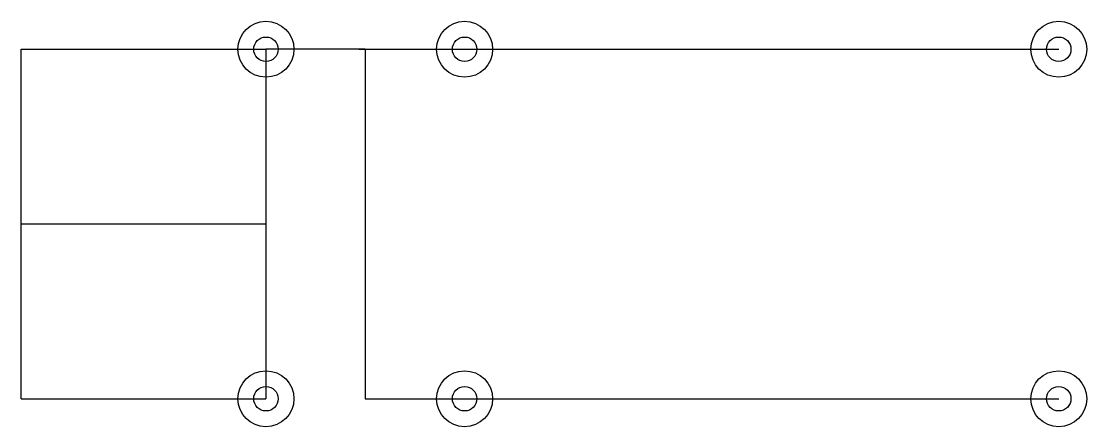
# Model space of a CAD drawing. Header units: millimetres. Extents: x 0 to 152, y -29 to 29.
import ezdxf

# ---------------------------------------------------------------- set-up
doc = ezdxf.new("R2010")
doc.units = ezdxf.units.MM
doc.layers.get('0').update_dxf_attribs({"linetype": 'CONTINUOUS'})

msp = doc.modelspace()

# ---------------------------------------------------------------- linework, layer by layer
for p, q in [((0, -25), (0, 25)), ((0, 25), (35, 25)), ((49.21, 25), (35, 25)), ((35, 25), (35, -25)), ((48.31, 25), (50.1, 25)), ((49.21, 25), (63.42, 25)), ((49.21, 25), (49.21, -25)), ((63.42, 25), (148.42, 25)), ((35, 0), (0, 0)), ((0, -25), (35, -25)), ((49.21, -25), (63.42, -25)), ((63.42, -25), (148.42, -25))]:
    msp.add_line(p, q)
for centre, radius in [((35, 25), 4), ((63.42, 25), 4), ((148.42, 25), 4), ((35, 25), 1.75), ((63.42, 25), 1.75), ((148.42, 25), 1.75), ((35, -25), 4), ((63.42, -25), 4), ((148.42, -25), 4), ((35, -25), 1.75), ((63.42, -25), 1.75), ((148.42, -25), 1.75)]:
    msp.add_circle(centre, radius)

doc.saveas('drawing.dxf')
